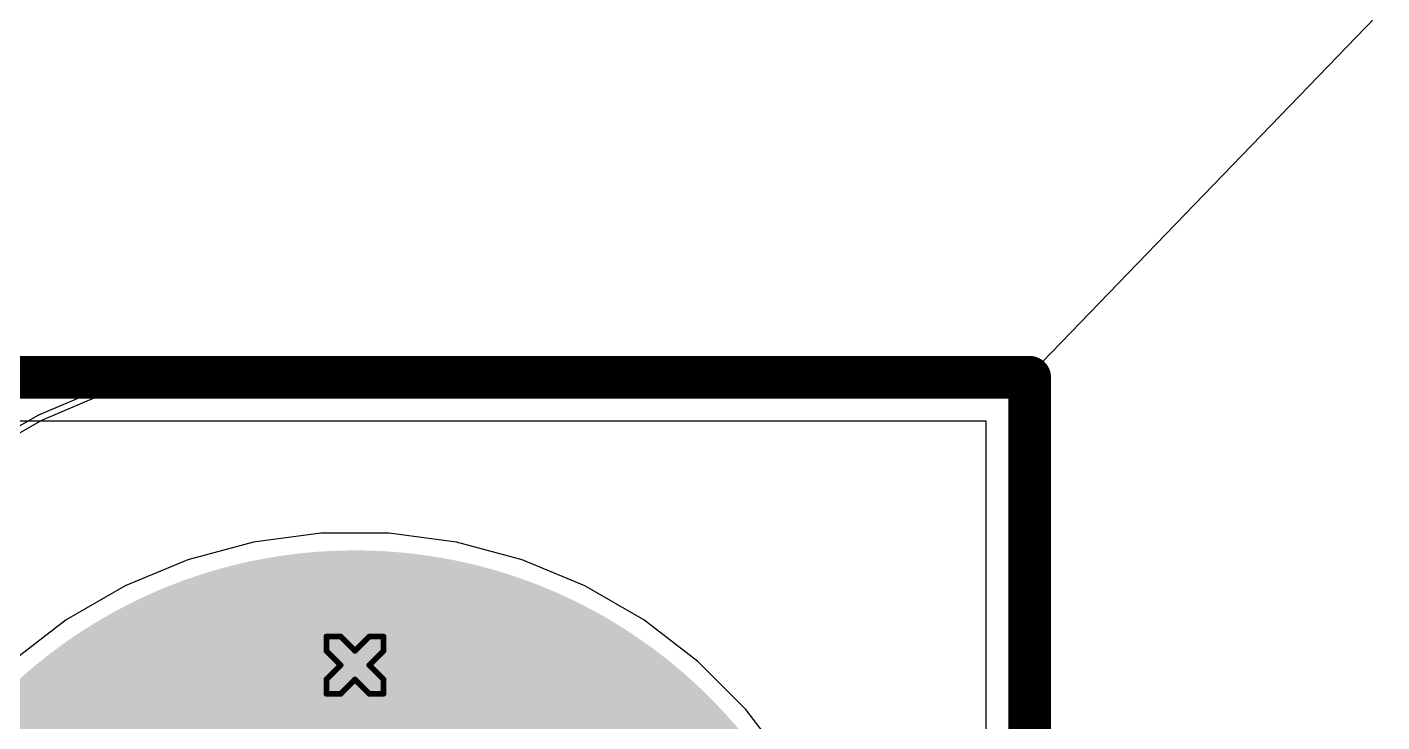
# Model space of a CAD drawing. Header units: inches. Extents: x 0 to 5379, y 0 to 5429.
# Drawn here: x 341.08 to 353.13, y 216.94 to 223.11 of the extents above; entities that cross this region are included whole.
import ezdxf

# ---------------------------------------------------------------- set-up
doc = ezdxf.new("R2010")
doc.units = ezdxf.units.IN
for name, color, linetype in [('Board Outline', 216, 'Continuous'), ('Bottom Layer', 5, 'Continuous'), ('Bottom Solder', 6, 'Continuous'), ('Drill Drawing', 1, 'Continuous'), ('GND01', 16, 'Continuous'), ('GND02', 76, 'Continuous'), ('Multi-Layer', 9, 'Continuous'), ('PWR', 156, 'Continuous'), ('SIG 01', 90, 'Continuous'), ('Top Layer', 1, 'Continuous'), ('Top Solder', 216, 'Continuous'), ('Via Holes', 16, 'Continuous')]:
    doc.layers.add(name, color=color, linetype=linetype)

msp = doc.modelspace()

# ---------------------------------------------------------------- hatches: boundary and pattern name
at = {"layer": 'Bottom Layer'}
h = msp.add_hatch(color=5, dxfattribs=at)
edge = h.paths.add_edge_path()
edge.add_arc((344, 214), 4.36, 0, 360)
h = msp.add_hatch(color=5, dxfattribs=at)
edge = h.paths.add_edge_path()
edge.add_arc((344, 217.442), 0.3, 0, 360)
at = {"layer": 'Bottom Solder'}
h = msp.add_hatch(color=6, dxfattribs=at)
edge = h.paths.add_edge_path()
edge.add_arc((344, 214), 4.462, 0, 360)
h = msp.add_hatch(color=6, dxfattribs=at)
edge = h.paths.add_edge_path()
edge.add_arc((344, 217.442), 0.402, 0, 360)
at = {"layer": 'GND01'}
h = msp.add_hatch(color=16, dxfattribs=at)
edge = h.paths.add_edge_path()
edge.add_arc((344, 214), 4.36, 0, 360)
h = msp.add_hatch(color=16, dxfattribs=at)
edge = h.paths.add_edge_path()
edge.add_arc((344, 217.442), 0.3, 0, 360)
at = {"layer": 'GND02'}
h = msp.add_hatch(color=76, dxfattribs=at)
edge = h.paths.add_edge_path()
edge.add_arc((344, 214), 4.36, 0, 360)
h = msp.add_hatch(color=76, dxfattribs=at)
edge = h.paths.add_edge_path()
edge.add_arc((344, 217.442), 0.3, 0, 360)
at = {"layer": 'Multi-Layer'}
h = msp.add_hatch(color=9, dxfattribs=at)
edge = h.paths.add_edge_path()
edge.add_arc((344, 214), 4.36, 0, 360)
at = {"layer": 'PWR'}
h = msp.add_hatch(color=156, dxfattribs=at)
edge = h.paths.add_edge_path()
edge.add_arc((344, 214), 4.36, 0, 360)
h = msp.add_hatch(color=156, dxfattribs=at)
edge = h.paths.add_edge_path()
edge.add_arc((344, 217.442), 0.3, 0, 360)
at = {"layer": 'SIG 01'}
h = msp.add_hatch(color=90, dxfattribs=at)
edge = h.paths.add_edge_path()
edge.add_arc((344, 214), 4.36, 0, 360)
h = msp.add_hatch(color=90, dxfattribs=at)
edge = h.paths.add_edge_path()
edge.add_arc((344, 217.442), 0.3, 0, 360)
at = {"layer": 'Top Layer'}
h = msp.add_hatch(color=1, dxfattribs=at)
edge = h.paths.add_edge_path()
edge.add_arc((344, 214), 4.36, 0, 360)
h = msp.add_hatch(color=1, dxfattribs=at)
edge = h.paths.add_edge_path()
edge.add_arc((344, 217.442), 0.3, 0, 360)
at = {"layer": 'Top Solder'}
h = msp.add_hatch(color=216, dxfattribs=at)
edge = h.paths.add_edge_path()
edge.add_arc((344, 214), 4.462, 0, 360)
h = msp.add_hatch(color=216, dxfattribs=at)
edge = h.paths.add_edge_path()
edge.add_arc((344, 217.442), 0.402, 0, 360)
at = {"layer": 'Via Holes'}
h = msp.add_hatch(color=7, dxfattribs=at)
edge = h.paths.add_edge_path()
edge.add_arc((344, 217.442), 0.15, 0, 360)

# ---------------------------------------------------------------- linework, layer by layer
at = {"layer": 'Board Outline'}
for points in [[(0, 220, 0.381, 0.381, 0), (350, 220, 0.381, 0.381, 0)], [(350, 0, 0.381, 0.381, 0), (350, 220, 0.381, 0.381, 0)]]:
    msp.add_lwpolyline(points, format="xyseb", dxfattribs=at)
msp.add_lwpolyline([(349.905, 220, 0.191, 0.191, 1), (350.095, 220, 0.191, 0.191, 1)], format="xyseb", close=True, dxfattribs=at)
msp.add_lwpolyline([(349.905, 220, 0.191, 0.191, 1), (350.095, 220, 0.191, 0.191, 1)], format="xyseb", close=True, dxfattribs=at)
at = {"layer": 'Bottom Layer'}
for p, q in [((341.873, 219.898), (341.211, 219.616)), ((342.218, 220.001), (341.873, 219.898)), ((349.999, 220.001), (342.218, 220.001)), ((350, 220), (349.999, 220.001)), ((350, 212.22), (350, 220)), ((341.211, 219.616), (340.586, 219.259))]:
    msp.add_line(p, q, dxfattribs=at)
at = {"layer": 'Bottom Solder'}
for p, q in [((350.027, 220.045), (5379.208, 5429.208)), ((341.858, 219.951), (342.203, 220.054)), ((342.203, 220.054), (342.211, 220.053)), ((342.211, 220.053), (342.218, 220.056)), ((342.218, 220.056), (349.999, 220.056)), ((349.999, 220.056), (349.999, 220.056)), ((349.999, 220.056), (350.027, 220.045)), ((350.027, 220.045), (350.038, 220.04)), ((350.038, 220.04), (350.038, 220.04)), ((350.038, 220.04), (350.039, 220.039)), ((350.039, 220.039), (350.055, 220)), ((341.19, 219.666), (341.852, 219.949)), ((341.852, 219.949), (341.855, 219.949)), ((341.855, 219.949), (341.858, 219.951)), ((350.055, 220), (350.055, 220)), ((350.055, 220), (350.055, 212.221)), ((340.559, 219.307), (341.184, 219.664)), ((341.184, 219.664), (341.187, 219.664)), ((341.187, 219.664), (341.19, 219.666))]:
    msp.add_line(p, q, dxfattribs=at)
at = {"layer": 'Drill Drawing'}
for points in [[(343.746, 217.569, 0.0508, 0.0508, 0), (343.746, 217.696, 0.0508, 0.0508, 0)], [(343.746, 217.696, 0.0508, 0.0508, 0), (343.873, 217.696, 0.0508, 0.0508, 0)], [(343.873, 217.696, 0.0508, 0.0508, 0), (344, 217.569, 0.0508, 0.0508, 0)], [(344, 217.569, 0.0508, 0.0508, 0), (344.127, 217.696, 0.0508, 0.0508, 0)], [(344.127, 217.696, 0.0508, 0.0508, 0), (344.254, 217.696, 0.0508, 0.0508, 0)], [(344.254, 217.569, 0.0508, 0.0508, 0), (344.254, 217.696, 0.0508, 0.0508, 0)], [(343.746, 217.569, 0.0508, 0.0508, 0), (343.873, 217.442, 0.0508, 0.0508, 0)], [(344.127, 217.442, 0.0508, 0.0508, 0), (344.254, 217.569, 0.0508, 0.0508, 0)], [(343.746, 217.315, 0.0508, 0.0508, 0), (343.873, 217.442, 0.0508, 0.0508, 0)], [(344.127, 217.442, 0.0508, 0.0508, 0), (344.254, 217.315, 0.0508, 0.0508, 0)], [(343.746, 217.188, 0.0508, 0.0508, 0), (343.746, 217.315, 0.0508, 0.0508, 0)], [(343.873, 217.188, 0.0508, 0.0508, 0), (344, 217.315, 0.0508, 0.0508, 0)], [(344, 217.315, 0.0508, 0.0508, 0), (344.127, 217.188, 0.0508, 0.0508, 0)], [(344.254, 217.188, 0.0508, 0.0508, 0), (344.254, 217.315, 0.0508, 0.0508, 0)], [(343.746, 217.188, 0.0508, 0.0508, 0), (343.873, 217.188, 0.0508, 0.0508, 0)], [(344.127, 217.188, 0.0508, 0.0508, 0), (344.254, 217.188, 0.0508, 0.0508, 0)]]:
    msp.add_lwpolyline(points, format="xyseb", dxfattribs=at)
for points in [[(343.733, 217.696, 0.0254, 0.0254, 1), (343.759, 217.696, 0.0254, 0.0254, 1)], [(343.733, 217.696, 0.0254, 0.0254, 1), (343.759, 217.696, 0.0254, 0.0254, 1)], [(343.86, 217.696, 0.0254, 0.0254, 1), (343.886, 217.696, 0.0254, 0.0254, 1)], [(343.86, 217.696, 0.0254, 0.0254, 1), (343.886, 217.696, 0.0254, 0.0254, 1)], [(344.114, 217.696, 0.0254, 0.0254, 1), (344.14, 217.696, 0.0254, 0.0254, 1)], [(344.114, 217.696, 0.0254, 0.0254, 1), (344.14, 217.696, 0.0254, 0.0254, 1)], [(344.241, 217.696, 0.0254, 0.0254, 1), (344.267, 217.696, 0.0254, 0.0254, 1)], [(344.241, 217.696, 0.0254, 0.0254, 1), (344.267, 217.696, 0.0254, 0.0254, 1)], [(343.733, 217.569, 0.0254, 0.0254, 1), (343.759, 217.569, 0.0254, 0.0254, 1)], [(343.733, 217.569, 0.0254, 0.0254, 1), (343.759, 217.569, 0.0254, 0.0254, 1)], [(343.987, 217.569, 0.0254, 0.0254, 1), (344.013, 217.569, 0.0254, 0.0254, 1)], [(343.987, 217.569, 0.0254, 0.0254, 1), (344.013, 217.569, 0.0254, 0.0254, 1)], [(344.241, 217.569, 0.0254, 0.0254, 1), (344.267, 217.569, 0.0254, 0.0254, 1)], [(344.241, 217.569, 0.0254, 0.0254, 1), (344.267, 217.569, 0.0254, 0.0254, 1)], [(343.86, 217.442, 0.0254, 0.0254, 1), (343.886, 217.442, 0.0254, 0.0254, 1)], [(343.86, 217.442, 0.0254, 0.0254, 1), (343.886, 217.442, 0.0254, 0.0254, 1)], [(344.114, 217.442, 0.0254, 0.0254, 1), (344.14, 217.442, 0.0254, 0.0254, 1)], [(344.114, 217.442, 0.0254, 0.0254, 1), (344.14, 217.442, 0.0254, 0.0254, 1)], [(343.733, 217.315, 0.0254, 0.0254, 1), (343.759, 217.315, 0.0254, 0.0254, 1)], [(343.733, 217.315, 0.0254, 0.0254, 1), (343.759, 217.315, 0.0254, 0.0254, 1)], [(343.987, 217.315, 0.0254, 0.0254, 1), (344.013, 217.315, 0.0254, 0.0254, 1)], [(343.987, 217.315, 0.0254, 0.0254, 1), (344.013, 217.315, 0.0254, 0.0254, 1)], [(344.241, 217.315, 0.0254, 0.0254, 1), (344.267, 217.315, 0.0254, 0.0254, 1)], [(344.241, 217.315, 0.0254, 0.0254, 1), (344.267, 217.315, 0.0254, 0.0254, 1)], [(343.733, 217.188, 0.0254, 0.0254, 1), (343.759, 217.188, 0.0254, 0.0254, 1)], [(343.733, 217.188, 0.0254, 0.0254, 1), (343.759, 217.188, 0.0254, 0.0254, 1)], [(343.86, 217.188, 0.0254, 0.0254, 1), (343.886, 217.188, 0.0254, 0.0254, 1)], [(343.86, 217.188, 0.0254, 0.0254, 1), (343.886, 217.188, 0.0254, 0.0254, 1)], [(344.114, 217.188, 0.0254, 0.0254, 1), (344.14, 217.188, 0.0254, 0.0254, 1)], [(344.114, 217.188, 0.0254, 0.0254, 1), (344.14, 217.188, 0.0254, 0.0254, 1)], [(344.241, 217.188, 0.0254, 0.0254, 1), (344.267, 217.188, 0.0254, 0.0254, 1)], [(344.241, 217.188, 0.0254, 0.0254, 1), (344.267, 217.188, 0.0254, 0.0254, 1)]]:
    msp.add_lwpolyline(points, format="xyseb", close=True, dxfattribs=at)
at = {"layer": 'GND01'}
for p, q in [((196.838, 219.612), (349.612, 219.612)), ((349.612, 219.612), (349.612, 0.388)), ((343.698, 218.614), (343.098, 218.535)), ((344.302, 218.614), (343.698, 218.614)), ((344.902, 218.535), (344.302, 218.614)), ((343.098, 218.535), (342.514, 218.379)), ((345.486, 218.379), (344.902, 218.535)), ((342.514, 218.379), (341.955, 218.147)), ((346.045, 218.147), (345.486, 218.379)), ((341.955, 218.147), (341.431, 217.845)), ((346.569, 217.845), (346.045, 218.147)), ((341.431, 217.845), (340.951, 217.476)), ((347.049, 217.476), (346.569, 217.845)), ((347.476, 217.049), (347.049, 217.476)), ((347.845, 216.569), (347.476, 217.049))]:
    msp.add_line(p, q, dxfattribs=at)
at = {"layer": 'GND02'}
for p, q in [((196.838, 219.612), (349.612, 219.612)), ((349.612, 219.612), (349.612, 0.388)), ((343.698, 218.614), (343.098, 218.535)), ((344.302, 218.614), (343.698, 218.614)), ((344.902, 218.535), (344.302, 218.614)), ((343.098, 218.535), (342.514, 218.379)), ((345.486, 218.379), (344.902, 218.535)), ((342.514, 218.379), (341.955, 218.147)), ((346.045, 218.147), (345.486, 218.379)), ((341.955, 218.147), (341.431, 217.845)), ((346.569, 217.845), (346.045, 218.147)), ((341.431, 217.845), (340.951, 217.476)), ((347.049, 217.476), (346.569, 217.845)), ((347.476, 217.049), (347.049, 217.476)), ((347.845, 216.569), (347.476, 217.049))]:
    msp.add_line(p, q, dxfattribs=at)
at = {"layer": 'PWR'}
for p, q in [((255.14, 219.612), (349.612, 219.612)), ((349.612, 219.612), (349.612, 136.736)), ((343.698, 218.614), (343.098, 218.535)), ((344.302, 218.614), (343.698, 218.614)), ((344.902, 218.535), (344.302, 218.614)), ((343.098, 218.535), (342.514, 218.379)), ((345.486, 218.379), (344.902, 218.535)), ((342.514, 218.379), (341.955, 218.147)), ((346.045, 218.147), (345.486, 218.379)), ((341.955, 218.147), (341.431, 217.845)), ((346.569, 217.845), (346.045, 218.147)), ((341.431, 217.845), (340.951, 217.476)), ((347.049, 217.476), (346.569, 217.845)), ((347.476, 217.049), (347.049, 217.476)), ((347.845, 216.569), (347.476, 217.049))]:
    msp.add_line(p, q, dxfattribs=at)
at = {"layer": 'SIG 01'}
for p, q in [((338.887, 219.612), (349.612, 219.612)), ((349.612, 219.612), (349.612, 0.388))]:
    msp.add_line(p, q, dxfattribs=at)
at = {"layer": 'Top Layer'}
for p, q in [((341.873, 219.898), (341.211, 219.616)), ((342.218, 220.001), (341.873, 219.898)), ((349.999, 220.001), (342.218, 220.001)), ((350, 220), (349.999, 220.001)), ((350, 212.22), (350, 220)), ((341.211, 219.616), (340.586, 219.259))]:
    msp.add_line(p, q, dxfattribs=at)
at = {"layer": 'Top Solder'}
for p, q in [((350.027, 220.045), (5379.208, 5429.208)), ((341.858, 219.951), (342.203, 220.054)), ((342.203, 220.054), (342.211, 220.053)), ((342.211, 220.053), (342.218, 220.056)), ((342.218, 220.056), (349.999, 220.056)), ((349.999, 220.056), (349.999, 220.056)), ((349.999, 220.056), (350.027, 220.045)), ((350.027, 220.045), (350.038, 220.04)), ((350.038, 220.04), (350.038, 220.04)), ((350.038, 220.04), (350.039, 220.039)), ((350.039, 220.039), (350.055, 220)), ((341.19, 219.666), (341.852, 219.949)), ((341.852, 219.949), (341.855, 219.949)), ((341.855, 219.949), (341.858, 219.951)), ((350.055, 220), (350.055, 220)), ((350.055, 220), (350.055, 212.221)), ((340.559, 219.307), (341.184, 219.664)), ((341.184, 219.664), (341.187, 219.664)), ((341.187, 219.664), (341.19, 219.666))]:
    msp.add_line(p, q, dxfattribs=at)

doc.saveas('drawing.dxf')
